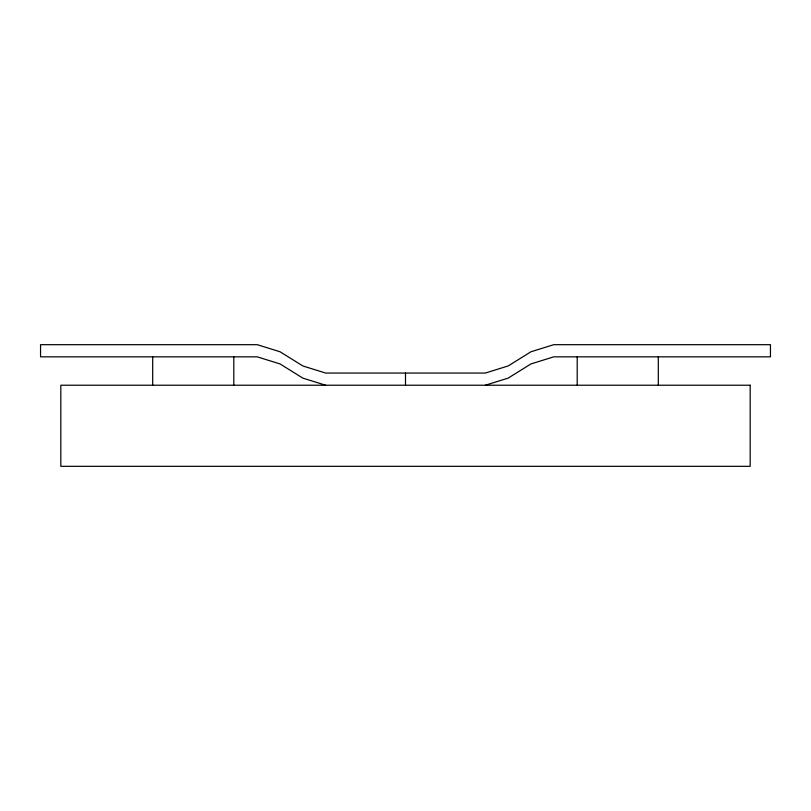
<?xml version="1.0" encoding="UTF-8"?>
<svg xmlns="http://www.w3.org/2000/svg" width="811" height="811" viewBox="0 0 811 811"><rect width="100%" height="100%" fill="white"/><g stroke="black" fill="none" stroke-linecap="round" stroke-linejoin="round"><path stroke-width="1.22" d="M485.333 385.225L508.142 378.129L530.952 363.936L553.761 356.84L770.45 356.84L770.45 344.675L553.761 344.675L530.952 351.771L508.142 365.964L485.333 373.06L325.667 373.06L302.858 365.964L280.048 351.771L257.239 344.675L40.55 344.675L40.55 356.84L257.239 356.84L280.048 363.936L302.858 378.129L325.667 385.225M658.299 356.84L658.299 385.225M577.199 356.84L577.199 385.225M405.5 373.06L405.5 385.225M233.801 356.84L233.801 385.225M152.701 356.84L152.701 385.225M750.175 385.225L60.825 385.225L60.825 466.325L750.175 466.325L750.175 385.225"/></g></svg>
